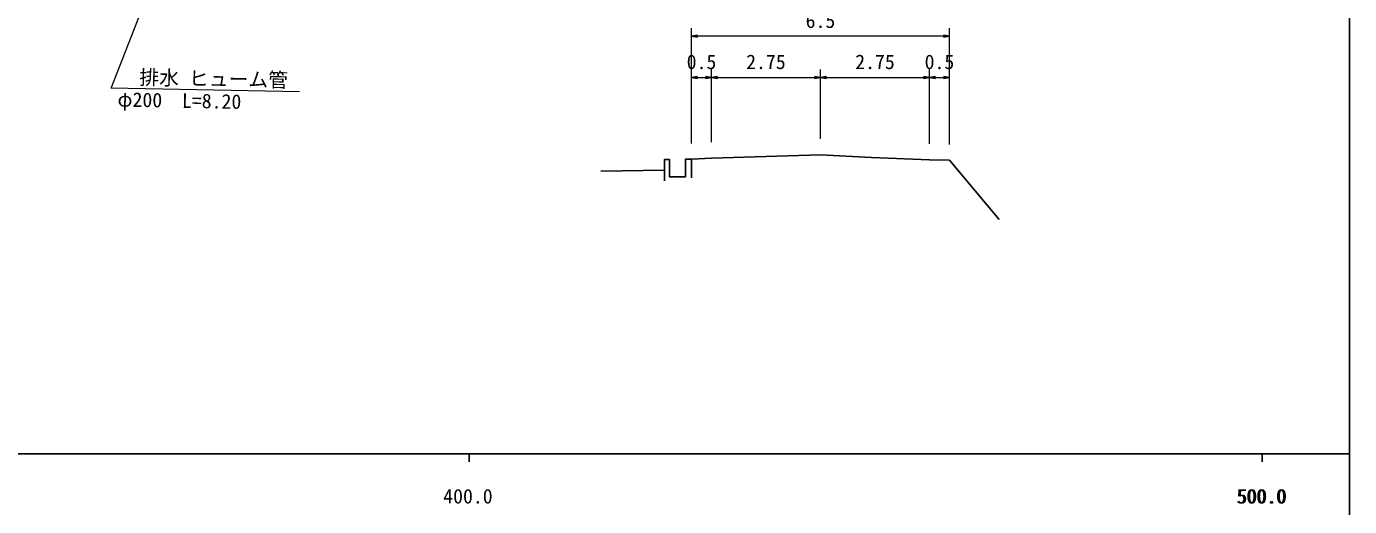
# Model space of a CAD drawing. Units: millimetres at full size, sheet at 1:1000, with parts at other scales. Extents: x 40000 to 680000, y 20000 to 380000.
# Drawn here: x 412178 to 579000, y 198357 to 258954 of the extents above; entities that cross this region are included whole.
import ezdxf
from ezdxf.enums import TextEntityAlignment as Align

# ---------------------------------------------------------------- set-up
doc = ezdxf.new("R2010")
doc.units = ezdxf.units.MM
doc.header["$LTSCALE"] = 1000
for name, color, linetype, lineweight in [('M-BGD', 7, 'Continuous', 25), ('M-STR-HTXT', 7, 'Continuous', 13), ('M-TTL-BAND', 7, 'Continuous', 25)]:
    doc.layers.add(name, color=color, linetype=linetype, lineweight=lineweight)
doc.styles.add('ＭＳ ゴシック', font='')
doc.styles.get('ＭＳ ゴシック').set_extended_font_data('MS Gothic')

# ---------------------------------------------------------------- blocks, each defined once
blk = doc.blocks.new('open_arrow')
at = {"color": 0, "linetype": 'Continuous', "lineweight": -2}
blk.add_lwpolyline([(7.5, 1.25), (0, 0), (7.5, -1.25)], dxfattribs=at)

msp = doc.modelspace()

# ---------------------------------------------------------------- linework, layer by layer
at = {"layer": 'M-BGD'}
for p, q in [((496042, 242184), (496042, 239853)), ((492611, 240816), (484581, 240679))]:
    msp.add_line(p, q, dxfattribs=at)
for points in [[(496042, 242184), (495264, 242184), (495264, 239968), (493274, 239968), (493274, 242158), (492611, 242158), (492611, 239474)], [(534843, 234586), (528542, 242056), (526042, 242117), (518714, 242397), (512292, 242758), (498542, 242337), (496042, 242184)]]:
    msp.add_lwpolyline(points, dxfattribs=at)
at = {"layer": 'M-STR-HTXT'}
for p, q in [((496042, 244184), (496042, 258717)), ((528542, 244056), (528542, 258717)), ((528542, 257717), (496042, 257717)), ((496042, 252520), (498542, 252520)), ((498542, 244337), (498542, 253520)), ((498542, 252520), (512292, 252520)), ((512292, 244758), (512292, 253520)), ((512292, 252520), (526042, 252520)), ((526042, 244117), (526042, 253520)), ((526042, 252520), (528542, 252520))]:
    msp.add_line(p, q, dxfattribs=at)
msp.add_lwpolyline([(446604, 250684), (422870, 251150), (439827, 294659)], dxfattribs=at)
at = {"layer": 'M-TTL-BAND'}
for p, q in [((579000, 20000), (579000, 370000)), ((40000, 205000), (579000, 205000)), ((468000, 205000), (468000, 204000)), ((568000, 205000), (568000, 204000))]:
    msp.add_line(p, q, dxfattribs=at)

# ---------------------------------------------------------------- block references
at = {"layer": 'M-STR-HTXT', "xscale": 100, "yscale": 100}
for p in [(496042, 257717), (496042, 252520), (498542, 252520), (512292, 252520), (526042, 252520)]:
    msp.add_blockref('open_arrow', p, dxfattribs=at)
at = {"layer": 'M-STR-HTXT', "xscale": 100, "yscale": 100, "rotation": 180}
for p in [(528542, 257717), (498542, 252520), (512292, 252520), (526042, 252520), (528542, 252520)]:
    msp.add_blockref('open_arrow', p, dxfattribs=at)

# ---------------------------------------------------------------- texts
at = {"layer": 'M-STR-HTXT', "style": 'ＭＳ ゴシック'}
for s, p in [('6.5', (512292, 258217)), ('0.5', (497292, 253020)), ('2.75', (505417, 253020)), ('2.75', (519167, 253020)), ('0.5', (527292, 253020))]:
    msp.add_text(s, height=1833, dxfattribs=at).set_placement(p, align=Align.BOTTOM_CENTER)
for s, p in [('排水 ヒューム管', (426381, 251081)), ('φ200  L=8.20', (423632, 248294))]:
    msp.add_text(s, height=1833, rotation=358.876, dxfattribs=at).set_placement(p, align=Align.BOTTOM_LEFT)
at = {"layer": 'M-TTL-BAND', "style": 'ＭＳ ゴシック'}
for s, p in [('400.0', (467844, 198195)), ('500.0', (567844, 198195)), ('500.0', (568000, 198195))]:
    msp.add_text(s, height=1833, dxfattribs=at).set_placement(p, align=Align.BOTTOM_CENTER)

doc.saveas('drawing.dxf')
